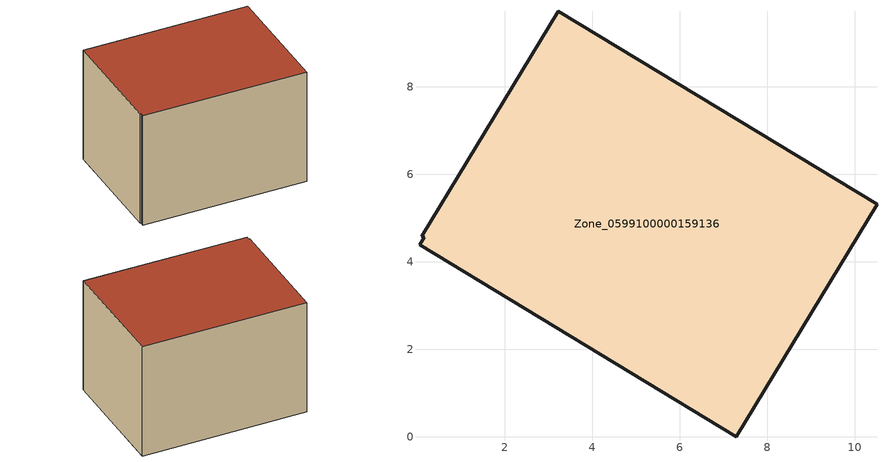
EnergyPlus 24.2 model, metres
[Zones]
Zone_0599100000159136
 floor ground (C_G): 0.15,4.56 0.1,4.59 3.22,9.73 10.51,5.32 7.29,0 0.04,4.39 z0
 wall outside (C_F): 7.29,0 10.51,5.32 3.22,9.73 0.1,4.59 0.15,4.56 0.04,4.39 7.29,0 z0:6.07
 roof outside (C_R): 0.15,4.56 0.04,4.39 7.29,0 10.51,5.32 3.22,9.73 0.1,4.59 z6.07
[BUILDING]
Pand.0599100000159136: North Axis=0; Terrain=City; Loads Convergence Tolerance Value=0.04; Temperature Convergence Tolerance Value=0.4; Solar Distribution=FullExterior; Maximum Number of Warmup Days=25; Minimum Number of Warmup Days=1
[Site:Location]
Rotterdam.The.Hague.AP_ZH_NLD Design_Conditions: Latitude=51.96; Longitude=4.45; Time Zone=1; Elevation=-4.5
[SITE:GROUNDTEMPERATURE:BUILDINGSURFACE]
18, 18, 18, 18, 18, 18, 18, 18, 18, 18, 18, 18
[MATERIAL] Thermal Absorptance=0.9; Solar Absorptance=0.7; Visible Absorptance=0.7
Name | Roughness | Thickness | Conductivity | Density | Specific Heat
G.TI.1946-1964 | MediumSmooth | 0.15 | 1 | 540 | 1210
F.TI.1946-1964 | Rough | 0.3 | 0.857143 | 1920 | 840
R.TI.1946-1964 | MediumRough | 0.2 | 0.277778 | 1500 | 1000
[CONSTRUCTION]
C_G: G.TI.1946-1964
C_F: F.TI.1946-1964
C_R: R.TI.1946-1964
[ZONE]
Zone_0599100000159136: Type=1; Multiplier=1; Ceiling Height=Autocalculate; Volume=Autocalculate; Floor Area=autocalculate; Part of Total Floor Area=Yes
[ZONEINFILTRATION:DESIGNFLOWRATE]
Infil_Zone_0599100000159136: Zone or ZoneList or Space or SpaceList=Zone_0599100000159136; Schedule=AlwaysOn; Design Flow Rate Calculation Method=Flow/Area; Flow Rate per Floor Area=0.003; Constant Term Coefficient=1; Temperature Term Coefficient=0; Velocity Term Coefficient=0; Velocity Squared Term Coefficient=0
[HVACTEMPLATE:ZONE:IDEALLOADSAIRSYSTEM]
Zone_0599100000159136: Maximum Heating Supply Air Temperature=50; Minimum Cooling Supply Air Temperature=13; Maximum Heating Supply Air Humidity Ratio=0.0156; Minimum Cooling Supply Air Humidity Ratio=0.0077; Heating Limit=NoLimit; Cooling Limit=NoLimit; Dehumidification Control Type=ConstantSensibleHeatRatio; Cooling Sensible Heat Ratio=0.7; Dehumidification Setpoint=60; Humidification Control Type=None; Humidification Setpoint=30; Outdoor Air Method=None; Outdoor Air Flow Rate per Person=0.00944; Outdoor Air Flow Rate per Zone Floor Area=0; Outdoor Air Flow Rate per Zone=0; Demand Controlled Ventilation Type=None; Outdoor Air Economizer Type=NoEconomizer; Heat Recovery Type=None; Sensible Heat Recovery Effectiveness=0.7; Latent Heat Recovery Effectiveness=0.65
[ZONECONTROL:THERMOSTAT]
ThermostatControl_Zone_0599100000159136: Zone or ZoneList=Zone_0599100000159136; Control Type Schedule=DualSetpointControlType; Control 1=Thermostat_Zone_0599100000159136; Temperature Difference Between Cutout And Setpoint=0
[THERMOSTATSETPOINT:DUALSETPOINT]
Thermostat_Zone_0599100000159136: Heating Setpoint Temperature Schedule=HeatingSetpoint_Zone_0599100000159136; Cooling Setpoint Temperature Schedule=CoolingSetpoint_Zone_0599100000159136
[SCHEDULE:COMPACT]
HeatingSetpoint_Zone_0599100000159136: Through: 12/31, For: AllDays, Until: 24:00, 21
CoolingSetpoint_Zone_0599100000159136: Through: 12/31, For: AllDays, Until: 24:00, 24
DualSetpointControlType: Through: 12/31, For: AllDays, Until: 24:00, 4
AlwaysOn: Through: 12/31, For: AllDays, Until: 24:00, 1
